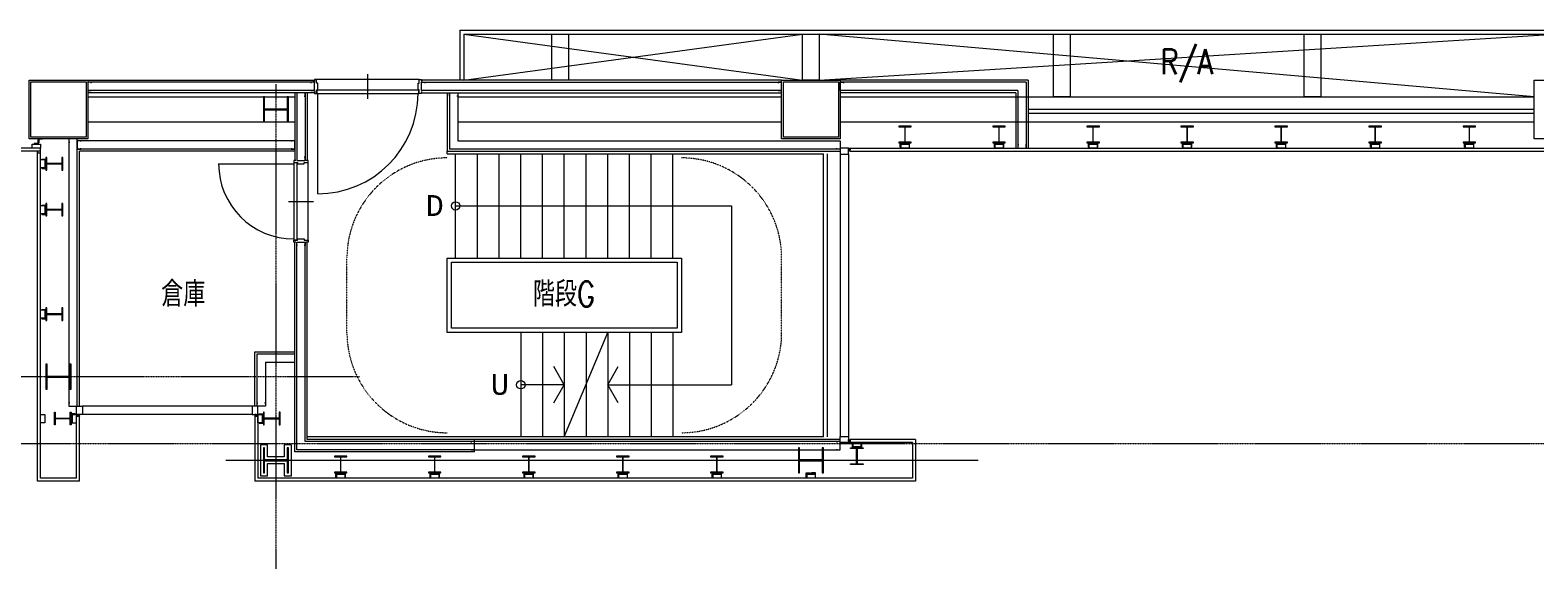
# Model space of a CAD drawing. Extents: x 225000 to 2157367, y 208400 to 840900.
# Drawn here: x 408586 to 426586, y 375702 to 382152 of the extents above; entities that cross this region are included whole.
import ezdxf
from ezdxf.enums import TextEntityAlignment as Align

# ---------------------------------------------------------------- set-up
doc = ezdxf.new("R2010")
doc.units = 0
doc.header["$LTSCALE"] = 10
doc.linetypes.add('Data Center Layout_L20$0$CENTER', pattern=[2, 1.25, -0.25, 0.25, -0.25])
doc.linetypes.add('Data Center Layout_L20$0$HIDDENK2', pattern=[0.5, 0.25, -0.25])
for name, color, linetype, lineweight in [('Data Center Layout_L20$0$ARC', 252, 'Continuous', 0), ('Data Center Layout_L20$0$K-SIN', 252, 'Data Center Layout_L20$0$CENTER', 9), ('Data Center Layout_L20$0$SUGATA3', 252, 'Continuous', 0)]:
    doc.layers.add(name, color=color, linetype=linetype, lineweight=lineweight)
doc.styles.add('Data Center Layout_L20$0$ATS', font='monotxt', dxfattribs={"bigfont": 'BIGFONT'})
doc.styles.add('Data Center Layout_L20$0$ROMS', font='ROMANS.shx', dxfattribs={"bigfont": 'bigfont.shx'})

# ---------------------------------------------------------------- blocks, each defined once
blk = doc.blocks.new('Data Center Layout_L20')
at = {"layer": 'Data Center Layout_L20$0$ARC'}
for p, q in [((413725.59, 182152.31), (438325.59, 182152.31)), ((413725.59, 182152.31), (413725.59, 181552.31)), ((413775.59, 182102.31), (438275.59, 182102.31)), ((413775.59, 182102.31), (413775.59, 181552.31)), ((413775.59, 181552.31), (417825.59, 182102.31)), ((413775.59, 182102.31), (417825.59, 181552.31)), ((426575.59, 181352.31), (418025.59, 182102.31)), ((418025.59, 181552.31), (426825.59, 182102.31)), ((409275.59, 181552.31), (411985.59, 181552.31)), ((411945.59, 181527.31), (409275.59, 181527.31)), ((413240.59, 181562.31), (412010.59, 181562.31)), ((417575.59, 181552.31), (413265.59, 181552.31)), ((413265.59, 181527.31), (417575.59, 181527.31)), ((420525.59, 181552.31), (418275.59, 181552.31)), ((420500.59, 181527.31), (418275.59, 181527.31)), ((420500.59, 181527.31), (420500.59, 180737.31)), ((420525.59, 181552.31), (420525.59, 180737.31)), ((411985.59, 181427.31), (409275.59, 181427.31)), ((411985.59, 181402.31), (409275.59, 181402.31)), ((409275.59, 181352.31), (411750.59, 181352.31)), ((411750.59, 181402.31), (411750.59, 180592.31)), ((411775.59, 181402.31), (411775.59, 180592.31)), ((411875.59, 181402.31), (411875.59, 180592.31)), ((411900.59, 181402.31), (411900.59, 180592.31)), ((417575.59, 181427.31), (413265.59, 181427.31)), ((413265.59, 181402.31), (417575.59, 181402.31)), ((413575.59, 181402.31), (413575.59, 180702.31)), ((413600.59, 181402.31), (413600.59, 180727.31)), ((413700.59, 181352.31), (417575.59, 181352.31)), ((420400.59, 181427.31), (418275.59, 181427.31)), ((420375.59, 181402.31), (418275.59, 181402.31)), ((418275.59, 181352.31), (426575.59, 181352.31)), ((420375.59, 181402.31), (420375.59, 180737.31)), ((420400.59, 181427.31), (420400.59, 180737.31)), ((426575.59, 181202.31), (420525.59, 181202.31)), ((426575.59, 181152.31), (420525.59, 181152.31)), ((409275.59, 181052.31), (411750.59, 181052.31)), ((413700.59, 181052.31), (417575.59, 181052.31)), ((418275.59, 181052.31), (426575.59, 181052.31)), ((408710.59, 180737.31), (387970.59, 180737.31)), ((408710.59, 176787.31), (408710.59, 180737.31)), ((409150.59, 177652.31), (409150.59, 180852.31)), ((411750.59, 180727.31), (409150.59, 180727.31)), ((418275.59, 180727.31), (413600.59, 180727.31)), ((418375.59, 180702.31), (418375.59, 180737.31)), ((418395.59, 180737.31), (438860.59, 180737.31)), ((418395.59, 180702.31), (418395.59, 180737.31)), ((408710.59, 180702.31), (387970.59, 180702.31)), ((408675.59, 176752.31), (408675.59, 180702.31)), ((411750.59, 180702.31), (409175.59, 180702.31)), ((409175.59, 177652.31), (409175.59, 180702.31)), ((411910.59, 179637.31), (411910.59, 180567.31)), ((413575.59, 180702.31), (418275.59, 180702.31)), ((418125.59, 177282.31), (418125.59, 180672.31)), ((418275.59, 180667.31), (418275.59, 177287.31)), ((418375.59, 180667.31), (418375.59, 177287.31)), ((418395.59, 180702.31), (438860.59, 180702.31)), ((411750.59, 177102.31), (411750.59, 179612.31)), ((411775.59, 177127.31), (411775.59, 179612.31)), ((411875.59, 177227.31), (411875.59, 179612.31)), ((411900.59, 177252.31), (411900.59, 179612.31)), ((411275.59, 178302.31), (411750.59, 178302.31)), ((411275.59, 177652.31), (411275.59, 178302.31)), ((411300.59, 178277.31), (411750.59, 178277.31)), ((411300.59, 177652.31), (411300.59, 178277.31)), ((409175.59, 177552.31), (409140.59, 177552.31)), ((409175.59, 177532.31), (409140.59, 177532.31)), ((409140.59, 176787.31), (409140.59, 177532.31)), ((409175.59, 176752.31), (409175.59, 177532.31)), ((411240.59, 177652.31), (409210.59, 177652.31)), ((411240.59, 177552.31), (409210.59, 177552.31)), ((411275.59, 177552.31), (411310.59, 177552.31)), ((411275.59, 177532.31), (411310.59, 177532.31)), ((411275.59, 177532.31), (411275.59, 176752.31)), ((411310.59, 177532.31), (411310.59, 176787.31)), ((413900.59, 177127.31), (411775.59, 177127.31)), ((418275.59, 177227.31), (411875.59, 177227.31)), ((418275.59, 177252.31), (411900.59, 177252.31)), ((413900.59, 177102.31), (413900.59, 177252.31)), ((418375.59, 177252.31), (418375.59, 177217.31)), ((419175.59, 177252.31), (418395.59, 177252.31)), ((418395.59, 177252.31), (418395.59, 177217.31)), ((419140.59, 177217.31), (418395.59, 177217.31)), ((419140.59, 177217.31), (419140.59, 176787.31)), ((419175.59, 177252.31), (419175.59, 176752.31)), ((410925.59, 177002.31), (419925.59, 177002.31)), ((413900.59, 177102.31), (411750.59, 177102.31)), ((409140.59, 176787.31), (408710.59, 176787.31)), ((419140.59, 176787.31), (411310.59, 176787.31)), ((409175.59, 176752.31), (408675.59, 176752.31)), ((419175.59, 176752.31), (411275.59, 176752.31))]:
    blk.add_line(p, q, dxfattribs=at)
at = {"layer": 'Data Center Layout_L20$0$ARC', "linetype": 'Continuous'}
for p, q in [((412625.59, 181327.31), (412625.59, 181623.31)), ((412025.59, 180192.31), (412025.59, 181392.31)), ((410840.59, 180552.31), (411740.59, 180552.31)), ((411675.59, 180102.31), (411975.59, 180102.31))]:
    blk.add_line(p, q, dxfattribs=at)
at = {"layer": 'Data Center Layout_L20$0$ARC'}
for points in [[(414825.59, 182102.31), (415025.59, 182102.31), (415025.59, 181552.31), (414825.59, 181552.31)], [(417825.59, 182102.31), (418025.59, 182102.31), (418025.59, 181552.31), (417825.59, 181552.31)], [(420825.59, 182102.31), (421025.59, 182102.31), (421025.59, 181352.31), (420825.59, 181352.31)], [(423825.59, 182102.31), (424025.59, 182102.31), (424025.59, 181352.31), (423825.59, 181352.31)], [(408575.59, 180852.31), (408575.59, 181552.31), (409275.59, 181552.31), (409275.59, 180852.31)], [(408595.59, 180872.31), (408595.59, 181532.31), (409255.59, 181532.31), (409255.59, 180872.31)], [(417575.59, 180852.31), (417575.59, 181552.31), (418275.59, 181552.31), (418275.59, 180852.31)], [(417595.59, 180872.31), (417595.59, 181532.31), (418255.59, 181532.31), (418255.59, 180872.31)], [(426575.59, 180852.31), (426575.59, 181552.31), (427275.59, 181552.31), (427275.59, 180852.31)], [(411675.59, 181052.31), (411675.59, 181352.31), (411660.59, 181352.31), (411660.59, 181207.31), (411390.59, 181207.31), (411390.59, 181352.31), (411375.59, 181352.31), (411375.59, 181052.31), (411390.59, 181052.31), (411390.59, 181197.31), (411660.59, 181197.31), (411660.59, 181052.31)], [(412015.59, 181392.31), (413235.59, 181392.31), (413235.59, 181432.31), (412015.59, 181432.31)], [(418975.59, 180802.31), (419125.59, 180802.31), (419125.59, 180811.31), (419053.59, 180811.31), (419053.59, 180993.31), (419125.59, 180993.31), (419125.59, 181002.31), (418975.59, 181002.31), (418975.59, 180993.31), (419047.59, 180993.31), (419047.59, 180811.31), (418975.59, 180811.31)], [(420100.59, 180802.31), (420250.59, 180802.31), (420250.59, 180811.31), (420178.59, 180811.31), (420178.59, 180993.31), (420250.59, 180993.31), (420250.59, 181002.31), (420100.59, 181002.31), (420100.59, 180993.31), (420172.59, 180993.31), (420172.59, 180811.31), (420100.59, 180811.31)], [(421225.59, 180802.31), (421375.59, 180802.31), (421375.59, 180811.31), (421303.59, 180811.31), (421303.59, 180993.31), (421375.59, 180993.31), (421375.59, 181002.31), (421225.59, 181002.31), (421225.59, 180993.31), (421297.59, 180993.31), (421297.59, 180811.31), (421225.59, 180811.31)], [(422350.59, 180802.31), (422500.59, 180802.31), (422500.59, 180811.31), (422428.59, 180811.31), (422428.59, 180993.31), (422500.59, 180993.31), (422500.59, 181002.31), (422350.59, 181002.31), (422350.59, 180993.31), (422422.59, 180993.31), (422422.59, 180811.31), (422350.59, 180811.31)], [(423475.59, 180802.31), (423625.59, 180802.31), (423625.59, 180811.31), (423553.59, 180811.31), (423553.59, 180993.31), (423625.59, 180993.31), (423625.59, 181002.31), (423475.59, 181002.31), (423475.59, 180993.31), (423547.59, 180993.31), (423547.59, 180811.31), (423475.59, 180811.31)], [(424600.59, 180802.31), (424750.59, 180802.31), (424750.59, 180811.31), (424678.59, 180811.31), (424678.59, 180993.31), (424750.59, 180993.31), (424750.59, 181002.31), (424600.59, 181002.31), (424600.59, 180993.31), (424672.59, 180993.31), (424672.59, 180811.31), (424600.59, 180811.31)], [(425725.59, 180802.31), (425875.59, 180802.31), (425875.59, 180811.31), (425803.59, 180811.31), (425803.59, 180993.31), (425875.59, 180993.31), (425875.59, 181002.31), (425725.59, 181002.31), (425725.59, 180993.31), (425797.59, 180993.31), (425797.59, 180811.31), (425725.59, 180811.31)], [(408610.59, 180787.31), (408710.59, 180787.31), (408710.59, 180737.31), (408610.59, 180737.31)], [(408635.59, 180787.31), (408685.59, 180787.31), (408685.59, 180837.31), (408679.59, 180837.31), (408679.59, 180793.31), (408635.59, 180793.31)], [(408685.59, 180802.31), (408685.59, 180852.31), (408735.59, 180852.31), (408735.59, 180846.31), (408691.59, 180846.31), (408691.59, 180802.31)], [(418275.59, 180667.31), (418375.59, 180667.31), (418375.59, 180737.31), (418275.59, 180737.31)], [(418994.59, 180752.31), (418994.59, 180802.31), (419044.59, 180802.31), (419044.59, 180796.31), (419000.59, 180796.31), (419000.59, 180752.31)], [(419000.59, 180787.31), (419100.59, 180787.31), (419100.59, 180737.31), (419000.59, 180737.31)], [(419106.59, 180752.31), (419106.59, 180802.31), (419056.59, 180802.31), (419056.59, 180796.31), (419100.59, 180796.31), (419100.59, 180752.31)], [(420119.59, 180752.31), (420119.59, 180802.31), (420169.59, 180802.31), (420169.59, 180796.31), (420125.59, 180796.31), (420125.59, 180752.31)], [(420125.59, 180787.31), (420225.59, 180787.31), (420225.59, 180737.31), (420125.59, 180737.31)], [(420231.59, 180752.31), (420231.59, 180802.31), (420181.59, 180802.31), (420181.59, 180796.31), (420225.59, 180796.31), (420225.59, 180752.31)], [(421244.59, 180752.31), (421244.59, 180802.31), (421294.59, 180802.31), (421294.59, 180796.31), (421250.59, 180796.31), (421250.59, 180752.31)], [(421250.59, 180787.31), (421350.59, 180787.31), (421350.59, 180737.31), (421250.59, 180737.31)], [(421356.59, 180752.31), (421356.59, 180802.31), (421306.59, 180802.31), (421306.59, 180796.31), (421350.59, 180796.31), (421350.59, 180752.31)], [(422369.59, 180752.31), (422369.59, 180802.31), (422419.59, 180802.31), (422419.59, 180796.31), (422375.59, 180796.31), (422375.59, 180752.31)], [(422375.59, 180787.31), (422475.59, 180787.31), (422475.59, 180737.31), (422375.59, 180737.31)], [(422481.59, 180752.31), (422481.59, 180802.31), (422431.59, 180802.31), (422431.59, 180796.31), (422475.59, 180796.31), (422475.59, 180752.31)], [(423494.59, 180752.31), (423494.59, 180802.31), (423544.59, 180802.31), (423544.59, 180796.31), (423500.59, 180796.31), (423500.59, 180752.31)], [(423500.59, 180787.31), (423600.59, 180787.31), (423600.59, 180737.31), (423500.59, 180737.31)], [(423606.59, 180752.31), (423606.59, 180802.31), (423556.59, 180802.31), (423556.59, 180796.31), (423600.59, 180796.31), (423600.59, 180752.31)], [(424619.59, 180752.31), (424619.59, 180802.31), (424669.59, 180802.31), (424669.59, 180796.31), (424625.59, 180796.31), (424625.59, 180752.31)], [(424625.59, 180787.31), (424725.59, 180787.31), (424725.59, 180737.31), (424625.59, 180737.31)], [(424731.59, 180752.31), (424731.59, 180802.31), (424681.59, 180802.31), (424681.59, 180796.31), (424725.59, 180796.31), (424725.59, 180752.31)], [(425744.59, 180752.31), (425744.59, 180802.31), (425794.59, 180802.31), (425794.59, 180796.31), (425750.59, 180796.31), (425750.59, 180752.31)], [(425750.59, 180787.31), (425850.59, 180787.31), (425850.59, 180737.31), (425750.59, 180737.31)], [(425856.59, 180752.31), (425856.59, 180802.31), (425806.59, 180802.31), (425806.59, 180796.31), (425850.59, 180796.31), (425850.59, 180752.31)], [(408675.59, 180702.31), (408675.59, 180682.31), (408710.59, 180682.31), (408710.59, 180702.31)], [(408760.59, 180602.31), (408760.59, 180502.31), (408710.59, 180502.31), (408710.59, 180602.31)], [(408725.59, 180608.31), (408775.59, 180608.31), (408775.59, 180558.31), (408769.59, 180558.31), (408769.59, 180602.31), (408725.59, 180602.31)], [(408725.59, 180496.31), (408775.59, 180496.31), (408775.59, 180546.31), (408769.59, 180546.31), (408769.59, 180502.31), (408725.59, 180502.31)], [(408775.59, 180627.31), (408775.59, 180477.31), (408784.59, 180477.31), (408784.59, 180549.31), (408966.59, 180549.31), (408966.59, 180477.31), (408975.59, 180477.31), (408975.59, 180627.31), (408966.59, 180627.31), (408966.59, 180555.31), (408784.59, 180555.31), (408784.59, 180627.31)], [(411740.59, 180562.31), (411740.59, 179642.31), (411780.59, 179642.31), (411780.59, 180562.31)], [(408760.59, 180052.31), (408760.59, 179952.31), (408710.59, 179952.31), (408710.59, 180052.31)], [(408725.59, 180058.31), (408775.59, 180058.31), (408775.59, 180008.31), (408769.59, 180008.31), (408769.59, 180052.31), (408725.59, 180052.31)], [(408775.59, 180077.31), (408775.59, 179927.31), (408784.59, 179927.31), (408784.59, 179999.31), (408966.59, 179999.31), (408966.59, 179927.31), (408975.59, 179927.31), (408975.59, 180077.31), (408966.59, 180077.31), (408966.59, 180005.31), (408784.59, 180005.31), (408784.59, 180077.31)], [(408725.59, 179946.31), (408775.59, 179946.31), (408775.59, 179996.31), (408769.59, 179996.31), (408769.59, 179952.31), (408725.59, 179952.31)], [(416325.59, 179372.31), (416325.59, 178582.31), (413625.59, 178582.31), (413625.59, 179372.31)], [(408760.59, 178802.31), (408760.59, 178702.31), (408710.59, 178702.31), (408710.59, 178802.31)], [(408725.59, 178808.31), (408775.59, 178808.31), (408775.59, 178758.31), (408769.59, 178758.31), (408769.59, 178802.31), (408725.59, 178802.31)], [(408725.59, 178696.31), (408775.59, 178696.31), (408775.59, 178746.31), (408769.59, 178746.31), (408769.59, 178702.31), (408725.59, 178702.31)], [(408775.59, 178827.31), (408775.59, 178677.31), (408784.59, 178677.31), (408784.59, 178749.31), (408966.59, 178749.31), (408966.59, 178677.31), (408975.59, 178677.31), (408975.59, 178827.31), (408966.59, 178827.31), (408966.59, 178755.31), (408784.59, 178755.31), (408784.59, 178827.31)], [(409075.59, 177852.31), (409075.59, 178152.31), (409060.59, 178152.31), (409060.59, 178007.31), (408790.59, 178007.31), (408790.59, 178152.31), (408775.59, 178152.31), (408775.59, 177852.31), (408790.59, 177852.31), (408790.59, 177997.31), (409060.59, 177997.31), (409060.59, 177852.31)], [(408760.59, 177552.31), (408760.59, 177452.31), (408710.59, 177452.31), (408710.59, 177552.31)], [(409075.59, 177577.31), (409075.59, 177427.31), (409066.59, 177427.31), (409066.59, 177499.31), (408884.59, 177499.31), (408884.59, 177427.31), (408875.59, 177427.31), (408875.59, 177577.31), (408884.59, 177577.31), (408884.59, 177505.31), (409066.59, 177505.31), (409066.59, 177577.31)], [(409125.59, 177558.31), (409075.59, 177558.31), (409075.59, 177508.31), (409081.59, 177508.31), (409081.59, 177552.31), (409125.59, 177552.31)], [(409125.59, 177446.31), (409075.59, 177446.31), (409075.59, 177496.31), (409081.59, 177496.31), (409081.59, 177452.31), (409125.59, 177452.31)], [(409090.59, 177552.31), (409090.59, 177452.31), (409140.59, 177452.31), (409140.59, 177552.31)], [(409210.59, 177652.31), (409210.59, 177552.31), (409140.59, 177552.31), (409140.59, 177652.31)], [(411240.59, 177652.31), (411240.59, 177552.31), (411310.59, 177552.31), (411310.59, 177652.31)], [(411360.59, 177552.31), (411360.59, 177452.31), (411310.59, 177452.31), (411310.59, 177552.31)], [(411325.59, 177558.31), (411375.59, 177558.31), (411375.59, 177508.31), (411369.59, 177508.31), (411369.59, 177552.31), (411325.59, 177552.31)], [(411325.59, 177446.31), (411375.59, 177446.31), (411375.59, 177496.31), (411369.59, 177496.31), (411369.59, 177452.31), (411325.59, 177452.31)], [(411375.59, 177577.31), (411375.59, 177427.31), (411384.59, 177427.31), (411384.59, 177499.31), (411566.59, 177499.31), (411566.59, 177427.31), (411575.59, 177427.31), (411575.59, 177577.31), (411566.59, 177577.31), (411566.59, 177505.31), (411384.59, 177505.31), (411384.59, 177577.31)], [(411710.59, 176817.31), (411710.59, 177187.31), (411625.59, 177187.31), (411625.59, 177042.31), (411425.59, 177042.31), (411425.59, 177187.31), (411340.59, 177187.31), (411340.59, 176817.31), (411425.59, 176817.31), (411425.59, 176962.31), (411625.59, 176962.31), (411625.59, 176817.31)], [(411710.59, 176817.31), (411710.59, 177187.31), (411625.59, 177187.31), (411625.59, 177042.31), (411425.59, 177042.31), (411425.59, 177187.31), (411340.59, 177187.31), (411340.59, 176817.31), (411425.59, 176817.31), (411425.59, 176962.31), (411625.59, 176962.31), (411625.59, 176817.31)], [(411675.59, 176852.31), (411675.59, 177152.31), (411660.59, 177152.31), (411660.59, 177007.31), (411390.59, 177007.31), (411390.59, 177152.31), (411375.59, 177152.31), (411375.59, 176852.31), (411390.59, 176852.31), (411390.59, 176997.31), (411660.59, 176997.31), (411660.59, 176852.31)], [(418075.59, 176852.31), (418075.59, 177152.31), (418060.59, 177152.31), (418060.59, 177007.31), (417790.59, 177007.31), (417790.59, 177152.31), (417775.59, 177152.31), (417775.59, 176852.31), (417790.59, 176852.31), (417790.59, 176997.31), (418060.59, 176997.31), (418060.59, 176852.31)], [(418275.59, 177287.31), (418375.59, 177287.31), (418375.59, 177217.31), (418275.59, 177217.31)], [(418400.59, 177152.31), (418550.59, 177152.31), (418550.59, 177143.31), (418478.59, 177143.31), (418478.59, 176961.31), (418550.59, 176961.31), (418550.59, 176952.31), (418400.59, 176952.31), (418400.59, 176961.31), (418472.59, 176961.31), (418472.59, 177143.31), (418400.59, 177143.31)], [(418419.59, 177202.31), (418419.59, 177152.31), (418469.59, 177152.31), (418469.59, 177158.31), (418425.59, 177158.31), (418425.59, 177202.31)], [(418425.59, 177167.31), (418525.59, 177167.31), (418525.59, 177217.31), (418425.59, 177217.31)], [(418531.59, 177202.31), (418531.59, 177152.31), (418481.59, 177152.31), (418481.59, 177158.31), (418525.59, 177158.31), (418525.59, 177202.31)], [(412225.59, 176852.31), (412375.59, 176852.31), (412375.59, 176861.31), (412303.59, 176861.31), (412303.59, 177043.31), (412375.59, 177043.31), (412375.59, 177052.31), (412225.59, 177052.31), (412225.59, 177043.31), (412297.59, 177043.31), (412297.59, 176861.31), (412225.59, 176861.31)], [(413350.59, 176852.31), (413500.59, 176852.31), (413500.59, 176861.31), (413428.59, 176861.31), (413428.59, 177043.31), (413500.59, 177043.31), (413500.59, 177052.31), (413350.59, 177052.31), (413350.59, 177043.31), (413422.59, 177043.31), (413422.59, 176861.31), (413350.59, 176861.31)], [(414475.59, 176852.31), (414625.59, 176852.31), (414625.59, 176861.31), (414553.59, 176861.31), (414553.59, 177043.31), (414625.59, 177043.31), (414625.59, 177052.31), (414475.59, 177052.31), (414475.59, 177043.31), (414547.59, 177043.31), (414547.59, 176861.31), (414475.59, 176861.31)], [(415600.59, 176852.31), (415750.59, 176852.31), (415750.59, 176861.31), (415678.59, 176861.31), (415678.59, 177043.31), (415750.59, 177043.31), (415750.59, 177052.31), (415600.59, 177052.31), (415600.59, 177043.31), (415672.59, 177043.31), (415672.59, 176861.31), (415600.59, 176861.31)], [(416725.59, 176852.31), (416875.59, 176852.31), (416875.59, 176861.31), (416803.59, 176861.31), (416803.59, 177043.31), (416875.59, 177043.31), (416875.59, 177052.31), (416725.59, 177052.31), (416725.59, 177043.31), (416797.59, 177043.31), (416797.59, 176861.31), (416725.59, 176861.31)], [(412244.59, 176802.31), (412244.59, 176852.31), (412294.59, 176852.31), (412294.59, 176846.31), (412250.59, 176846.31), (412250.59, 176802.31)], [(412250.59, 176837.31), (412350.59, 176837.31), (412350.59, 176787.31), (412250.59, 176787.31)], [(412356.59, 176802.31), (412356.59, 176852.31), (412306.59, 176852.31), (412306.59, 176846.31), (412350.59, 176846.31), (412350.59, 176802.31)], [(413369.59, 176802.31), (413369.59, 176852.31), (413419.59, 176852.31), (413419.59, 176846.31), (413375.59, 176846.31), (413375.59, 176802.31)], [(413375.59, 176837.31), (413475.59, 176837.31), (413475.59, 176787.31), (413375.59, 176787.31)], [(413481.59, 176802.31), (413481.59, 176852.31), (413431.59, 176852.31), (413431.59, 176846.31), (413475.59, 176846.31), (413475.59, 176802.31)], [(414494.59, 176802.31), (414494.59, 176852.31), (414544.59, 176852.31), (414544.59, 176846.31), (414500.59, 176846.31), (414500.59, 176802.31)], [(414500.59, 176837.31), (414600.59, 176837.31), (414600.59, 176787.31), (414500.59, 176787.31)], [(414606.59, 176802.31), (414606.59, 176852.31), (414556.59, 176852.31), (414556.59, 176846.31), (414600.59, 176846.31), (414600.59, 176802.31)], [(415619.59, 176802.31), (415619.59, 176852.31), (415669.59, 176852.31), (415669.59, 176846.31), (415625.59, 176846.31), (415625.59, 176802.31)], [(415625.59, 176837.31), (415725.59, 176837.31), (415725.59, 176787.31), (415625.59, 176787.31)], [(415731.59, 176802.31), (415731.59, 176852.31), (415681.59, 176852.31), (415681.59, 176846.31), (415725.59, 176846.31), (415725.59, 176802.31)], [(416744.59, 176802.31), (416744.59, 176852.31), (416794.59, 176852.31), (416794.59, 176846.31), (416750.59, 176846.31), (416750.59, 176802.31)], [(416750.59, 176837.31), (416850.59, 176837.31), (416850.59, 176787.31), (416750.59, 176787.31)], [(416856.59, 176802.31), (416856.59, 176852.31), (416806.59, 176852.31), (416806.59, 176846.31), (416850.59, 176846.31), (416850.59, 176802.31)], [(417869.59, 176802.31), (417869.59, 176852.31), (417919.59, 176852.31), (417919.59, 176846.31), (417875.59, 176846.31), (417875.59, 176802.31)], [(417875.59, 176837.31), (417975.59, 176837.31), (417975.59, 176787.31), (417875.59, 176787.31)], [(417981.59, 176802.31), (417981.59, 176852.31), (417931.59, 176852.31), (417931.59, 176846.31), (417975.59, 176846.31), (417975.59, 176802.31)]]:
    blk.add_lwpolyline(points, close=True, dxfattribs=at)
for points in [[(409315.59, 181517.31), (409315.59, 181527.31), (409275.59, 181527.31), (409275.59, 181427.31), (409315.59, 181427.31), (409315.59, 181437.31)], [(411945.59, 181437.31), (411945.59, 181427.31), (411985.59, 181427.31), (411985.59, 181527.31), (411945.59, 181527.31), (411945.59, 181517.31)], [(411985.59, 181417.31), (411985.59, 181392.31), (412010.59, 181392.31), (412010.59, 181437.31), (412025.59, 181437.31), (412025.59, 181517.31), (412010.59, 181517.31), (412010.59, 181562.31), (411985.59, 181562.31), (411985.59, 181537.31)], [(413265.59, 181417.31), (413265.59, 181392.31), (413240.59, 181392.31), (413240.59, 181437.31), (413225.59, 181437.31), (413225.59, 181517.31), (413240.59, 181517.31), (413240.59, 181562.31), (413265.59, 181562.31), (413265.59, 181537.31)], [(413305.59, 181437.31), (413305.59, 181427.31), (413265.59, 181427.31), (413265.59, 181527.31), (413305.59, 181527.31), (413305.59, 181517.31)], [(417535.59, 181437.31), (417535.59, 181427.31), (417575.59, 181427.31), (417575.59, 181527.31), (417535.59, 181527.31), (417535.59, 181517.31)], [(418315.59, 181437.31), (418315.59, 181427.31), (418275.59, 181427.31), (418275.59, 181527.31), (418315.59, 181527.31), (418315.59, 181517.31)], [(411865.59, 181362.31), (411875.59, 181362.31), (411875.59, 181402.31), (411775.59, 181402.31), (411775.59, 181362.31), (411785.59, 181362.31)], [(413610.59, 181362.31), (413600.59, 181362.31), (413600.59, 181402.31), (413700.59, 181402.31), (413700.59, 181362.31), (413690.59, 181362.31)], [(409140.59, 180812.31), (409150.59, 180812.31), (409150.59, 180852.31), (409050.59, 180852.31), (409050.59, 180812.31), (409060.59, 180812.31)], [(409190.59, 180817.31), (409190.59, 180827.31), (409150.59, 180827.31), (409150.59, 180727.31), (409190.59, 180727.31), (409190.59, 180737.31)], [(411710.59, 180737.31), (411710.59, 180727.31), (411750.59, 180727.31), (411750.59, 180827.31), (411710.59, 180827.31), (411710.59, 180817.31)], [(418235.59, 180817.31), (418235.59, 180827.31), (418275.59, 180827.31), (418275.59, 180727.31), (418235.59, 180727.31), (418235.59, 180737.31)], [(418395.59, 180717.31), (418375.59, 180737.31), (418395.59, 180737.31), (418395.59, 180717.31), (418375.59, 180717.31), (418375.59, 180737.31)], [(420410.59, 180777.31), (420400.59, 180777.31), (420400.59, 180737.31), (420500.59, 180737.31), (420500.59, 180777.31), (420490.59, 180777.31)], [(411765.59, 180592.31), (411740.59, 180592.31), (411740.59, 180567.31), (411785.59, 180567.31), (411785.59, 180552.31), (411865.59, 180552.31), (411865.59, 180567.31), (411910.59, 180567.31), (411910.59, 180592.31), (411885.59, 180592.31)], [(411785.59, 180632.31), (411775.59, 180632.31), (411775.59, 180592.31), (411875.59, 180592.31), (411875.59, 180632.31), (411865.59, 180632.31)], [(411765.59, 179612.31), (411740.59, 179612.31), (411740.59, 179637.31), (411785.59, 179637.31), (411785.59, 179652.31), (411865.59, 179652.31), (411865.59, 179637.31), (411910.59, 179637.31), (411910.59, 179612.31), (411885.59, 179612.31)], [(411785.59, 179572.31), (411775.59, 179572.31), (411775.59, 179612.31), (411875.59, 179612.31), (411875.59, 179572.31), (411865.59, 179572.31)], [(409060.59, 177692.31), (409050.59, 177692.31), (409050.59, 177652.31), (409150.59, 177652.31), (409150.59, 177692.31), (409140.59, 177692.31)], [(411390.59, 177692.31), (411400.59, 177692.31), (411400.59, 177652.31), (411300.59, 177652.31), (411300.59, 177692.31), (411310.59, 177692.31)], [(409160.59, 177532.31), (409140.59, 177552.31), (409140.59, 177532.31), (409160.59, 177532.31), (409160.59, 177552.31), (409140.59, 177552.31)], [(411290.59, 177532.31), (411310.59, 177552.31), (411310.59, 177532.31), (411290.59, 177532.31), (411290.59, 177552.31), (411310.59, 177552.31)], [(413860.59, 177137.31), (413860.59, 177127.31), (413900.59, 177127.31), (413900.59, 177227.31), (413860.59, 177227.31), (413860.59, 177217.31)], [(418235.59, 177137.31), (418235.59, 177127.31), (418275.59, 177127.31), (418275.59, 177227.31), (418235.59, 177227.31), (418235.59, 177217.31)], [(418395.59, 177237.31), (418375.59, 177217.31), (418395.59, 177217.31), (418395.59, 177237.31), (418375.59, 177237.31), (418375.59, 177217.31)]]:
    blk.add_lwpolyline(points, dxfattribs=at)
for points in [[(411985.59, 181552.31), (411985.59, 181539.81), (411975.59, 181539.81), (411975.59, 181552.31, 0.78004585)], [(413265.59, 181552.31), (413265.59, 181539.81), (413275.59, 181539.81), (413275.59, 181552.31, -0.78004585)], [(418395.59, 180702.31), (418395.59, 180717.31), (418375.59, 180717.31), (418375.59, 180702.31, -0.29445667)], [(409175.59, 177532.31), (409160.59, 177532.31), (409160.59, 177552.31), (409175.59, 177552.31, 0.29445667)], [(411275.59, 177532.31), (411290.59, 177532.31), (411290.59, 177552.31), (411275.59, 177552.31, -0.29445667)], [(418395.59, 177252.31), (418395.59, 177237.31), (418375.59, 177237.31), (418375.59, 177252.31, 0.29445667)]]:
    blk.add_lwpolyline(points, format="xyb", close=True, dxfattribs=at)
at = {"layer": 'Data Center Layout_L20$0$ARC', "linetype": 'Continuous'}
for centre, radius, start, end in [((412025.59, 181392.31), 1200, 270, 0), ((411740.59, 180552.31), 900, 180, 270)]:
    blk.add_arc(centre, radius, start, end, dxfattribs=at)
at = {"layer": 'Data Center Layout_L20$0$K-SIN'}
for p, q in [((411525.59, 181506.31), (411525.59, 175702.31)), ((412525.59, 178002.31), (407925.59, 178002.31)), ((267679.92, 177202.31), (546925.59, 177202.31))]:
    blk.add_line(p, q, dxfattribs=at)
at = {"layer": 'Data Center Layout_L20$0$SUGATA3'}
for p, q in [((413700.59, 181402.31), (413700.59, 180827.31)), ((409050.59, 180852.31), (409050.59, 177652.31)), ((411750.59, 180827.31), (409150.59, 180827.31)), ((413700.59, 180827.31), (418275.59, 180827.31)), ((413575.59, 180672.31), (413575.59, 180702.31)), ((413575.59, 180672.31), (418075.59, 180672.31)), ((413675.59, 179422.31), (413675.59, 180672.31)), ((413935.59, 179422.31), (413935.59, 180672.31)), ((414195.59, 179422.31), (414195.59, 180672.31)), ((414455.59, 179422.31), (414455.59, 180672.31)), ((414715.59, 179422.31), (414715.59, 180672.31)), ((414975.59, 179422.31), (414975.59, 180672.31)), ((415235.59, 179422.31), (415235.59, 180672.31)), ((415495.59, 179422.31), (415495.59, 180672.31)), ((415755.59, 179422.31), (415755.59, 180672.31)), ((416015.59, 179422.31), (416015.59, 180672.31)), ((416275.59, 179422.31), (416275.59, 180672.31)), ((418075.59, 177282.31), (418075.59, 180672.31)), ((413675.59, 180047.31), (416975.59, 180047.31)), ((416975.59, 180047.31), (416975.59, 177907.31)), ((414455.59, 178532.31), (414455.59, 177282.31)), ((414715.59, 178532.31), (414715.59, 177282.31)), ((414975.59, 178532.31), (414975.59, 177282.31)), ((414975.59, 177282.31), (415495.59, 178532.31)), ((415235.59, 178532.31), (415235.59, 177282.31)), ((415495.59, 178532.31), (415495.59, 177282.31)), ((415755.59, 178532.31), (415755.59, 177282.31)), ((416015.59, 178532.31), (416015.59, 177282.31)), ((416275.59, 178532.31), (416275.59, 177282.31)), ((411400.59, 178177.31), (411750.59, 178177.31)), ((411400.59, 178177.31), (411400.59, 177652.31)), ((414975.59, 177907.31), (414455.59, 177907.31)), ((415495.59, 177907.31), (416975.59, 177907.31)), ((418075.59, 177282.31), (411900.59, 177282.31)), ((413900.59, 177127.31), (418275.59, 177127.31))]:
    blk.add_line(p, q, dxfattribs=at)
at = {"layer": 'Data Center Layout_L20$0$SUGATA3', "linetype": 'Data Center Layout_L20$0$HIDDENK2'}
for points in [[(413575.59, 177332.31, -0.41421356), (412375.59, 178532.31), (412375.59, 179422.31, -0.41421356), (413575.59, 180622.31)], [(416375.59, 177332.31, 0.41421356), (417575.59, 178532.31), (417575.59, 179422.31, 0.41421356), (416375.59, 180622.31)]]:
    blk.add_lwpolyline(points, format="xyb", dxfattribs=at)
at = {"layer": 'Data Center Layout_L20$0$SUGATA3'}
blk.add_lwpolyline([(416375.59, 179422.31), (416375.59, 178532.31), (413575.59, 178532.31), (413575.59, 179422.31)], close=True, dxfattribs=at)
for points in [[(414850.59, 177690.8), (414975.59, 177907.31), (414850.59, 178123.81)], [(415620.59, 177690.8), (415495.59, 177907.31), (415620.59, 178123.81)]]:
    blk.add_lwpolyline(points, dxfattribs=at)
for centre in [(413675.59, 180047.31), (414455.59, 177907.31)]:
    blk.add_circle(centre, 50, dxfattribs=at)
at = {"layer": 'Data Center Layout_L20$0$ARC', "style": 'Data Center Layout_L20$0$ROMS', "width": 0.8}
for s, p in [('R/A', (422420.44, 181774.77)), ('倉庫', (410418.02, 178992.77)), ('階段G', (414971.44, 178992.77))]:
    blk.add_text(s, height=300, dxfattribs=at).set_placement(p, align=Align.MIDDLE_CENTER)
at = {"layer": 'Data Center Layout_L20$0$ARC', "style": 'Data Center Layout_L20$0$ATS'}
for s, p in [('D', (413425.59, 180052.21)), ('U', (414205.59, 177912.21))]:
    blk.add_text(s, height=250, dxfattribs=at).set_placement(p, align=Align.MIDDLE_CENTER)

msp = doc.modelspace()

# ---------------------------------------------------------------- block references
msp.add_blockref('Data Center Layout_L20', (0, 200000))

doc.saveas('drawing.dxf')
